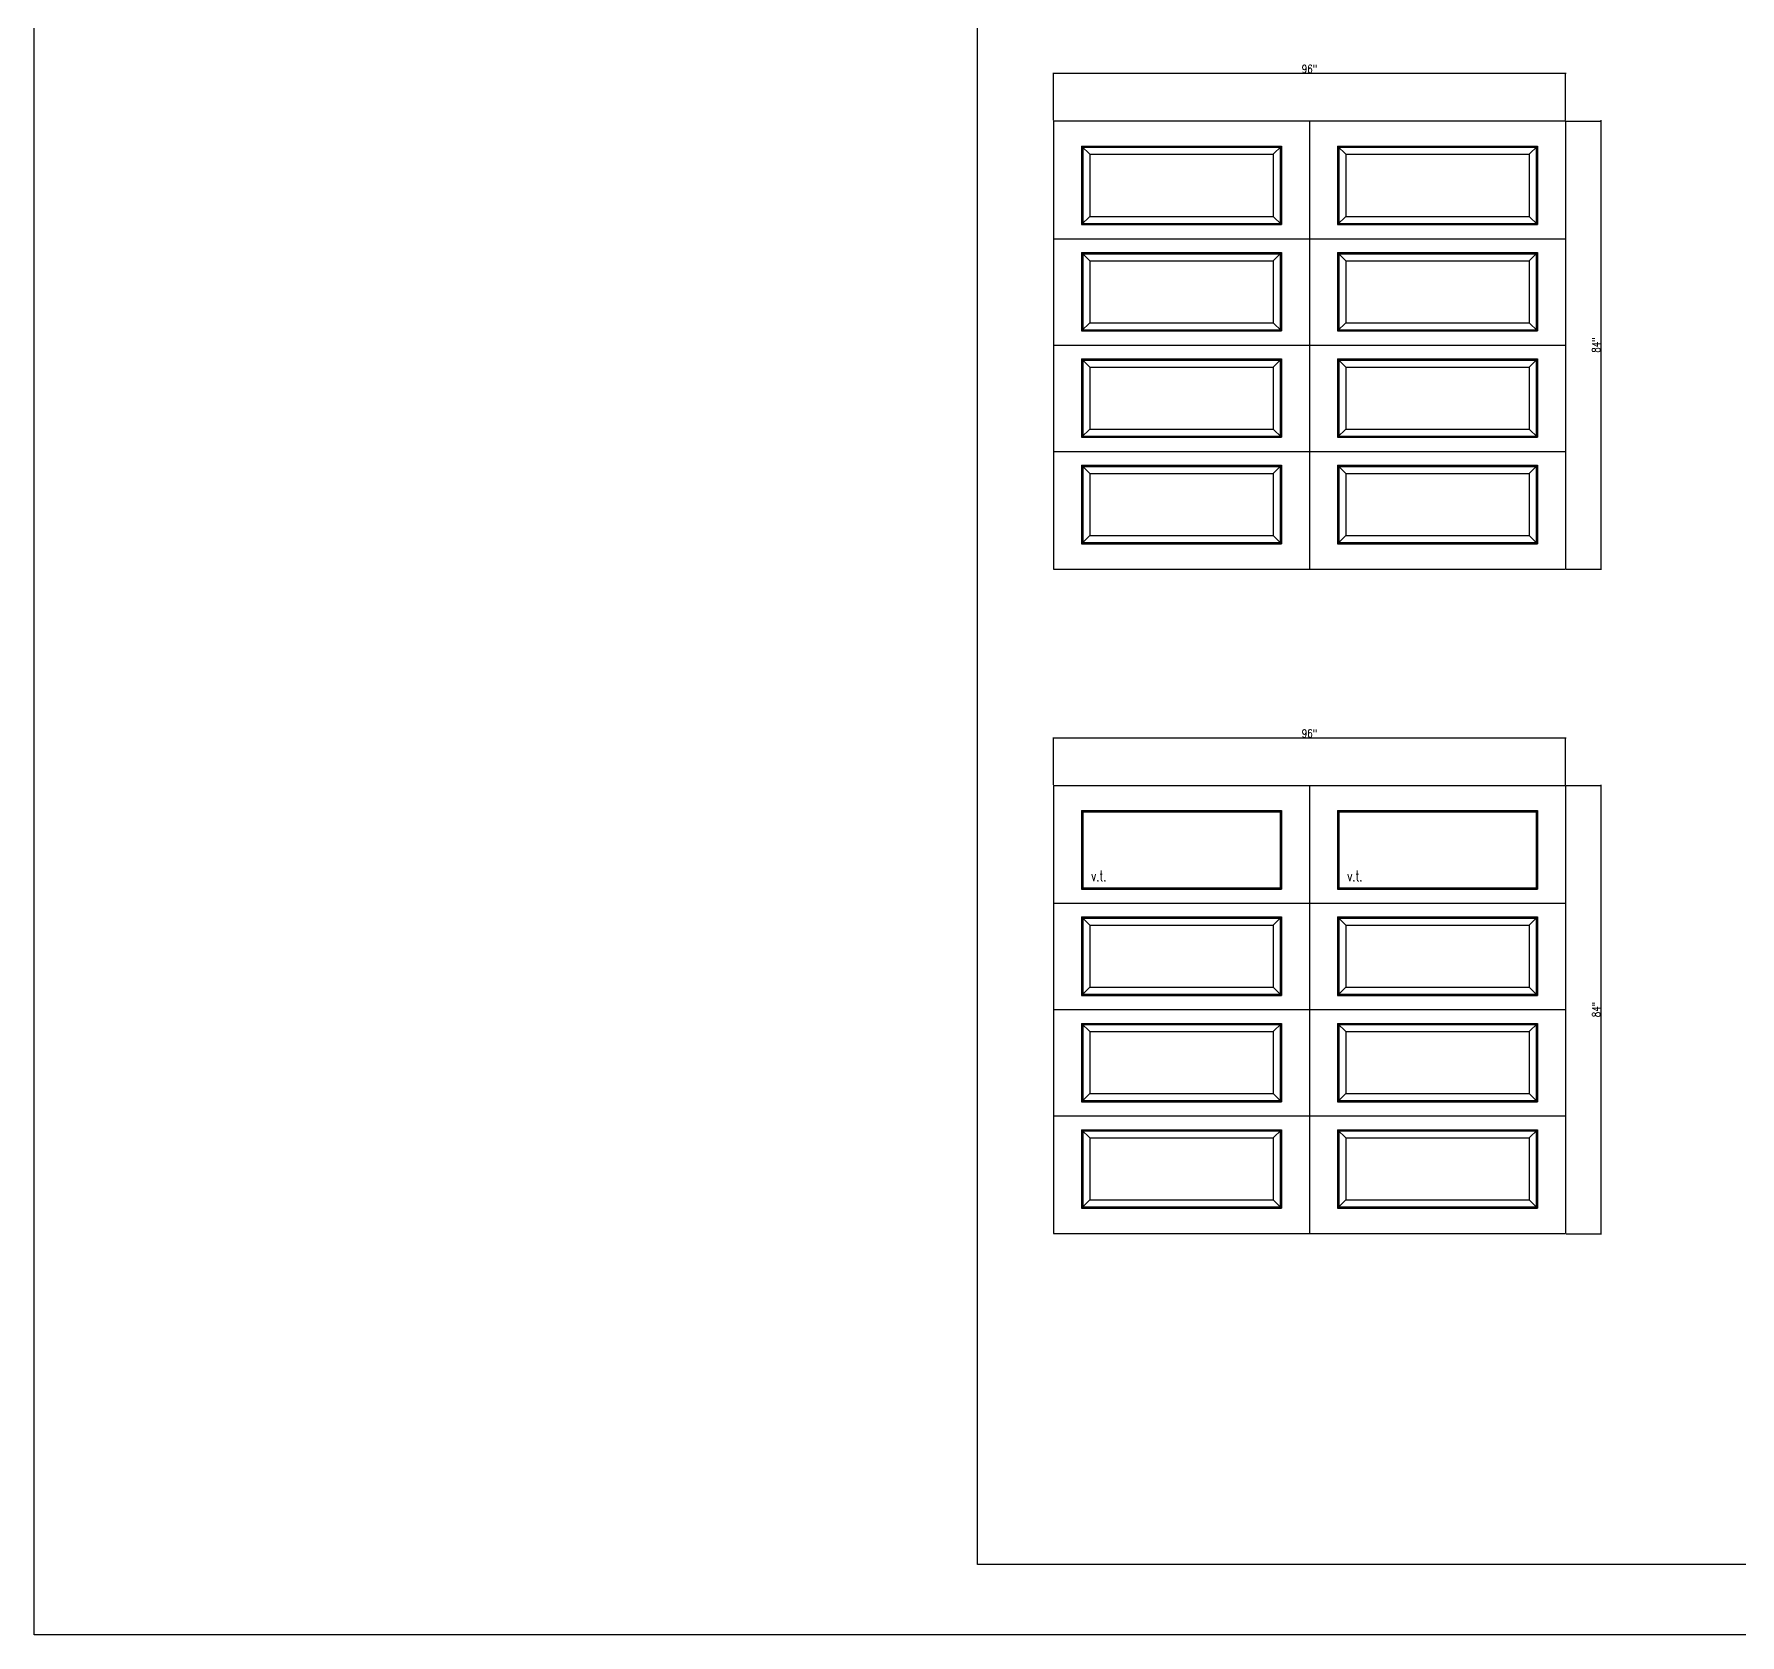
# Model space of a CAD drawing. Header units: inches. Extents: x 1985 to 11287, y 379 to 3234.
# Drawn here: x 8443.3 to 8763.1, y 2152 to 2452.1 of the extents above; entities that cross this region are included whole.
import ezdxf

# ---------------------------------------------------------------- set-up
doc = ezdxf.new("R2010")
doc.units = ezdxf.units.IN
doc.header["$MEASUREMENT"] = 0
doc.layers.get('0').update_dxf_attribs({"linetype": 'CONTINUOUS'})
doc.layers.get('Defpoints').update_dxf_attribs({"linetype": 'CONTINUOUS'})
for name, color, linetype in [('COTE1-1 99', 7, 'CONTINUOUS'), ('elevation 99', 7, 'CONTINUOUS'), ('separation 99', 3, 'CONTINUOUS')]:
    doc.layers.add(name, color=color, linetype=linetype)
doc.styles.get("Standard").update_dxf_attribs({"font": 'txt.shx', "width": 0.8})
doc.dimstyles.new('Elevation', dxfattribs={"dimscale": 2, "dimtxt": 0.75, "dimasz": 0.0625, "dimexe": 0.0625, "dimexo": 0.0625, "dimgap": 0.0625, "dimtad": 1, "dimdec": 5, "dimzin": 0, "dimdsep": 46, "dimlunit": 5, "dimtxsty": 'Standard', "dimblk1": 'OBLIQUE', "dimblk2": 'OBLIQUE', "dimsah": 1, "dimcen": 2, "dimdle": 0.0625, "dimclrd": 1, "dimclre": 1, "dimadec": 1, "dimazin": 0, "dimtfac": 0.375, "dimtdec": 5, "dimtmove": 0, "dimatfit": 3, "dimldrblk": 'OBLIQUE', "dimfxl": 1, "dimfrac": 2, "dimtolj": 1, "dimtzin": 0, "dimarcsym": 0})

# ---------------------------------------------------------------- blocks, each defined once
blk = doc.blocks.new('_OBLIQUE')
at = {"color": 0, "linetype": 'ByBlock'}
blk.add_line((-0.5, -0.5), (0.5, 0.5), dxfattribs=at)
blk = doc.blocks.new('*D96')
at = {"layer": 'COTE1-1 99', "color": 1, "lineweight": -2, "transparency": 16777216}
for p, q in [((8730.51, 2444.68), (8634.26, 2444.68)), ((8634.38, 2435.93), (8634.38, 2444.81)), ((8730.38, 2435.93), (8730.38, 2444.81))]:
    blk.add_line(p, q, dxfattribs=at)
at = {"layer": 'Defpoints', "color": 0, "transparency": 16777216}
for p in [(8634.38, 2444.68), (8634.38, 2435.8), (8730.38, 2435.8)]:
    blk.add_point(p, dxfattribs=at)
at = {"layer": 'COTE1-1 99', "color": 1, "lineweight": -2, "transparency": 16777216, "xscale": 0.125, "yscale": 0.125, "zscale": 0.125, "rotation": 180}
blk.add_blockref('_OBLIQUE', (8634.38, 2444.68), dxfattribs=at)
at = {"layer": 'COTE1-1 99', "color": 1, "lineweight": -2, "transparency": 16777216, "xscale": 0.125, "yscale": 0.125, "zscale": 0.125}
blk.add_blockref('_OBLIQUE', (8730.38, 2444.68), dxfattribs=at)
at = {"layer": 'COTE1-1 99', "color": 0, "transparency": 16777216, "insert": (8682.38, 2445.56), "char_height": 1.5, "attachment_point": 5}
blk.add_mtext('\\A1;96"', dxfattribs=at)
blk = doc.blocks.new('*D103')
at = {"layer": 'COTE1-1 99', "color": 1, "lineweight": -2, "transparency": 16777216}
for p, q in [((8730.51, 2320.12), (8634.26, 2320.12)), ((8634.38, 2311.37), (8634.38, 2320.25)), ((8730.38, 2311.37), (8730.38, 2320.25))]:
    blk.add_line(p, q, dxfattribs=at)
at = {"layer": 'Defpoints', "color": 0, "transparency": 16777216}
for p in [(8634.38, 2320.12), (8634.38, 2311.24), (8730.38, 2311.24)]:
    blk.add_point(p, dxfattribs=at)
at = {"layer": 'COTE1-1 99', "color": 1, "lineweight": -2, "transparency": 16777216, "xscale": 0.125, "yscale": 0.125, "zscale": 0.125, "rotation": 180}
blk.add_blockref('_OBLIQUE', (8634.38, 2320.12), dxfattribs=at)
at = {"layer": 'COTE1-1 99', "color": 1, "lineweight": -2, "transparency": 16777216, "xscale": 0.125, "yscale": 0.125, "zscale": 0.125}
blk.add_blockref('_OBLIQUE', (8730.38, 2320.12), dxfattribs=at)
at = {"layer": 'COTE1-1 99', "color": 0, "transparency": 16777216, "insert": (8682.38, 2321), "char_height": 1.5, "attachment_point": 5}
blk.add_mtext('\\A1;96"', dxfattribs=at)
blk = doc.blocks.new('*D15')
at = {"layer": 'COTE1-1 99', "color": 1, "lineweight": -2, "transparency": 16777216}
for p, q in [((8730.51, 2311.24), (8737.12, 2311.24)), ((8736.99, 2311.37), (8736.99, 2227.12)), ((8730.51, 2227.24), (8737.12, 2227.24))]:
    blk.add_line(p, q, dxfattribs=at)
at = {"layer": 'Defpoints', "color": 0, "transparency": 16777216}
for p in [(8730.38, 2311.24), (8730.38, 2227.24), (8736.99, 2227.24)]:
    blk.add_point(p, dxfattribs=at)
at = {"layer": 'COTE1-1 99', "color": 1, "lineweight": -2, "transparency": 16777216, "xscale": 0.125, "yscale": 0.125, "zscale": 0.125}
for p, rotation in [((8736.99, 2311.24), 90), ((8736.99, 2227.24), 270)]:
    blk.add_blockref('_OBLIQUE', p, dxfattribs=dict(at, rotation=rotation))
at = {"layer": 'COTE1-1 99', "color": 0, "transparency": 16777216, "insert": (8736.12, 2269.24), "char_height": 1.5, "attachment_point": 5, "rotation": 90}
blk.add_mtext('\\A1;84"', dxfattribs=at)
blk = doc.blocks.new('*D16')
at = {"layer": 'COTE1-1 99', "color": 1, "lineweight": -2, "transparency": 16777216}
for p, q in [((8730.51, 2435.8), (8737.12, 2435.8)), ((8736.99, 2435.93), (8736.99, 2351.68)), ((8730.51, 2351.8), (8737.12, 2351.8))]:
    blk.add_line(p, q, dxfattribs=at)
at = {"layer": 'Defpoints', "color": 0, "transparency": 16777216}
for p in [(8730.38, 2435.8), (8730.38, 2351.8), (8736.99, 2351.8)]:
    blk.add_point(p, dxfattribs=at)
at = {"layer": 'COTE1-1 99', "color": 1, "lineweight": -2, "transparency": 16777216, "xscale": 0.125, "yscale": 0.125, "zscale": 0.125}
for p, rotation in [((8736.99, 2435.8), 90), ((8736.99, 2351.8), 270)]:
    blk.add_blockref('_OBLIQUE', p, dxfattribs=dict(at, rotation=rotation))
at = {"layer": 'COTE1-1 99', "color": 0, "transparency": 16777216, "insert": (8736.12, 2393.8), "char_height": 1.5, "attachment_point": 5, "rotation": 90}
blk.add_mtext('\\A1;84"', dxfattribs=at)

msp = doc.modelspace()

# ---------------------------------------------------------------- linework, layer by layer
at = {"layer": 'elevation 99'}
for p, q in [((8634.380575, 2435.80388), (8730.380575, 2435.80388)), ((8634.380575, 2435.80388), (8634.380575, 2351.80388)), ((8639.880575, 2435.80388), (8676.880575, 2435.80388)), ((8682.380575, 2435.80388), (8682.380575, 2351.80388)), ((8687.880575, 2435.80388), (8724.880575, 2435.80388)), ((8730.380575, 2435.80388), (8730.380575, 2351.80388)), ((8639.647575, 2431.09943), (8639.647575, 2416.38338)), ((8639.647575, 2431.09943), (8641.193075, 2429.55393)), ((8639.647575, 2431.09943), (8677.113575, 2431.09943)), ((8639.880575, 2430.86643), (8639.880575, 2416.61638)), ((8639.880575, 2430.86643), (8676.880575, 2430.86643)), ((8677.113575, 2431.09943), (8675.568075, 2429.55393)), ((8676.880575, 2430.86643), (8676.880575, 2416.61638)), ((8677.113575, 2431.09943), (8677.113575, 2416.38338)), ((8687.647575, 2431.09943), (8687.647575, 2416.38338)), ((8687.647575, 2431.09943), (8689.193075, 2429.55393)), ((8687.647575, 2431.09943), (8725.113575, 2431.09943)), ((8687.880575, 2430.86643), (8687.880575, 2416.61638)), ((8687.880575, 2430.86643), (8724.880575, 2430.86643)), ((8725.113575, 2431.09943), (8723.568075, 2429.55393)), ((8724.880575, 2430.86643), (8724.880575, 2416.61638)), ((8725.113575, 2431.09943), (8725.113575, 2416.38338)), ((8641.193075, 2429.55393), (8641.193075, 2417.92888)), ((8641.193075, 2429.55393), (8675.568075, 2429.55393)), ((8675.568075, 2429.55393), (8675.568075, 2417.92888)), ((8689.193075, 2429.55393), (8689.193075, 2417.92888)), ((8689.193075, 2429.55393), (8723.568075, 2429.55393)), ((8723.568075, 2429.55393), (8723.568075, 2417.92888)), ((8639.647575, 2416.38338), (8641.193075, 2417.92888)), ((8641.193075, 2417.92888), (8675.568075, 2417.92888)), ((8677.113575, 2416.38338), (8675.568075, 2417.92888)), ((8687.647575, 2416.38338), (8689.193075, 2417.92888)), ((8689.193075, 2417.92888), (8723.568075, 2417.92888)), ((8725.113575, 2416.38338), (8723.568075, 2417.92888)), ((8639.647575, 2416.38338), (8677.113575, 2416.38338)), ((8639.880575, 2416.61638), (8676.880575, 2416.61638)), ((8687.647575, 2416.38338), (8725.113575, 2416.38338)), ((8687.880575, 2416.61638), (8724.880575, 2416.61638)), ((8634.380575, 2413.74138), (8730.380575, 2413.74138)), ((8639.647575, 2411.16188), (8639.647575, 2396.44583)), ((8639.647575, 2411.16188), (8641.193075, 2409.61638)), ((8639.647575, 2411.16188), (8677.113575, 2411.16188)), ((8639.880575, 2410.92888), (8639.880575, 2396.67883)), ((8639.880575, 2410.92888), (8676.880575, 2410.92888)), ((8677.113575, 2411.16188), (8675.568075, 2409.61638)), ((8676.880575, 2410.92888), (8676.880575, 2396.67883)), ((8677.113575, 2411.16188), (8677.113575, 2396.44583)), ((8687.647575, 2411.16188), (8687.647575, 2396.44583)), ((8687.647575, 2411.16188), (8689.193075, 2409.61638)), ((8687.647575, 2411.16188), (8725.113575, 2411.16188)), ((8687.880575, 2410.92888), (8687.880575, 2396.67883)), ((8687.880575, 2410.92888), (8724.880575, 2410.92888)), ((8725.113575, 2411.16188), (8723.568075, 2409.61638)), ((8724.880575, 2410.92888), (8724.880575, 2396.67883)), ((8725.113575, 2411.16188), (8725.113575, 2396.44583)), ((8641.193075, 2409.61638), (8641.193075, 2397.99133)), ((8641.193075, 2409.61638), (8675.568075, 2409.61638)), ((8675.568075, 2409.61638), (8675.568075, 2397.99133)), ((8689.193075, 2409.61638), (8689.193075, 2397.99133)), ((8689.193075, 2409.61638), (8723.568075, 2409.61638)), ((8723.568075, 2409.61638), (8723.568075, 2397.99133)), ((8639.647575, 2396.44583), (8641.193075, 2397.99133)), ((8641.193075, 2397.99133), (8675.568075, 2397.99133)), ((8677.113575, 2396.44583), (8675.568075, 2397.99133)), ((8687.647575, 2396.44583), (8689.193075, 2397.99133)), ((8689.193075, 2397.99133), (8723.568075, 2397.99133)), ((8725.113575, 2396.44583), (8723.568075, 2397.99133)), ((8639.647575, 2396.44583), (8677.113575, 2396.44583)), ((8639.880575, 2396.67883), (8676.880575, 2396.67883)), ((8687.647575, 2396.44583), (8725.113575, 2396.44583)), ((8687.880575, 2396.67883), (8724.880575, 2396.67883)), ((8634.380575, 2393.80388), (8730.380575, 2393.80388)), ((8639.647575, 2391.22438), (8641.193075, 2389.67888)), ((8639.647575, 2391.22438), (8639.647575, 2376.50833)), ((8639.647575, 2391.22438), (8677.113575, 2391.22438)), ((8639.880575, 2390.99138), (8639.880575, 2376.74133)), ((8639.880575, 2390.99138), (8676.880575, 2390.99138)), ((8641.193075, 2389.67888), (8641.193075, 2378.05383)), ((8641.193075, 2389.67888), (8675.568075, 2389.67888)), ((8677.113575, 2391.22438), (8675.568075, 2389.67888)), ((8675.568075, 2389.67888), (8675.568075, 2378.05383)), ((8676.880575, 2390.99138), (8676.880575, 2376.74133)), ((8677.113575, 2391.22438), (8677.113575, 2376.50833)), ((8687.647575, 2391.22438), (8689.193075, 2389.67888)), ((8687.647575, 2391.22438), (8687.647575, 2376.50833)), ((8687.647575, 2391.22438), (8725.113575, 2391.22438)), ((8687.880575, 2390.99138), (8687.880575, 2376.74133)), ((8687.880575, 2390.99138), (8724.880575, 2390.99138)), ((8689.193075, 2389.67888), (8689.193075, 2378.05383)), ((8689.193075, 2389.67888), (8723.568075, 2389.67888)), ((8725.113575, 2391.22438), (8723.568075, 2389.67888)), ((8723.568075, 2389.67888), (8723.568075, 2378.05383)), ((8724.880575, 2390.99138), (8724.880575, 2376.74133)), ((8725.113575, 2391.22438), (8725.113575, 2376.50833)), ((8639.647575, 2376.50833), (8641.193075, 2378.05383)), ((8639.647575, 2376.50833), (8677.113575, 2376.50833)), ((8639.880575, 2376.74133), (8676.880575, 2376.74133)), ((8641.193075, 2378.05383), (8675.568075, 2378.05383)), ((8677.113575, 2376.50833), (8675.568075, 2378.05383)), ((8687.647575, 2376.50833), (8689.193075, 2378.05383)), ((8687.647575, 2376.50833), (8725.113575, 2376.50833)), ((8687.880575, 2376.74133), (8724.880575, 2376.74133)), ((8689.193075, 2378.05383), (8723.568075, 2378.05383)), ((8725.113575, 2376.50833), (8723.568075, 2378.05383)), ((8634.380575, 2373.86638), (8730.380575, 2373.86638)), ((8639.647575, 2371.28693), (8639.647575, 2356.57088)), ((8639.647575, 2371.28693), (8641.193075, 2369.74143)), ((8639.647575, 2371.28693), (8677.113575, 2371.28693)), ((8639.880575, 2371.05393), (8639.880575, 2356.80388)), ((8639.880575, 2371.05393), (8676.880575, 2371.05393)), ((8641.193075, 2369.74143), (8641.193075, 2358.11638)), ((8641.193075, 2369.74143), (8675.568075, 2369.74143)), ((8677.113575, 2371.28693), (8675.568075, 2369.74143)), ((8675.568075, 2369.74143), (8675.568075, 2358.11638)), ((8676.880575, 2371.05393), (8676.880575, 2356.80388)), ((8677.113575, 2371.28693), (8677.113575, 2356.57088)), ((8687.647575, 2371.28693), (8687.647575, 2356.57088)), ((8687.647575, 2371.28693), (8689.193075, 2369.74143)), ((8687.647575, 2371.28693), (8725.113575, 2371.28693)), ((8687.880575, 2371.05393), (8687.880575, 2356.80388)), ((8687.880575, 2371.05393), (8724.880575, 2371.05393)), ((8689.193075, 2369.74143), (8689.193075, 2358.11638)), ((8689.193075, 2369.74143), (8723.568075, 2369.74143)), ((8725.113575, 2371.28693), (8723.568075, 2369.74143)), ((8723.568075, 2369.74143), (8723.568075, 2358.11638)), ((8724.880575, 2371.05393), (8724.880575, 2356.80388)), ((8725.113575, 2371.28693), (8725.113575, 2356.57088)), ((8639.647575, 2356.57088), (8641.193075, 2358.11638)), ((8639.647575, 2356.57088), (8677.113575, 2356.57088)), ((8639.880575, 2356.80388), (8676.880575, 2356.80388)), ((8641.193075, 2358.11638), (8675.568075, 2358.11638)), ((8677.113575, 2356.57088), (8675.568075, 2358.11638)), ((8687.647575, 2356.57088), (8689.193075, 2358.11638)), ((8687.647575, 2356.57088), (8725.113575, 2356.57088)), ((8687.880575, 2356.80388), (8724.880575, 2356.80388)), ((8689.193075, 2358.11638), (8723.568075, 2358.11638)), ((8725.113575, 2356.57088), (8723.568075, 2358.11638)), ((8634.380575, 2351.80388), (8730.380575, 2351.80388)), ((8634.380575, 2311.241359), (8730.380575, 2311.241359)), ((8634.380575, 2311.241359), (8634.380575, 2227.241359)), ((8639.880575, 2311.241359), (8676.880575, 2311.241359)), ((8682.380575, 2311.241359), (8682.380575, 2227.241359)), ((8687.880575, 2311.241359), (8724.880575, 2311.241359)), ((8730.380575, 2311.241359), (8730.380575, 2227.241359)), ((8639.647575, 2306.536909), (8639.647575, 2291.820859)), ((8639.647575, 2306.536909), (8677.113575, 2306.536909)), ((8639.647575, 2306.536909), (8639.880575, 2306.303909)), ((8639.880575, 2306.303909), (8639.880575, 2292.053859)), ((8639.880575, 2306.303909), (8676.880575, 2306.303909)), ((8676.880575, 2306.303909), (8677.113575, 2306.536909)), ((8676.880575, 2306.303909), (8676.880575, 2292.053859)), ((8677.113575, 2306.536909), (8677.113575, 2291.820859)), ((8687.647575, 2306.536909), (8687.647575, 2291.820859)), ((8687.647575, 2306.536909), (8725.113575, 2306.536909)), ((8687.880575, 2306.303909), (8687.647575, 2306.536909)), ((8687.880575, 2306.303909), (8687.880575, 2292.053859)), ((8687.880575, 2306.303909), (8724.880575, 2306.303909)), ((8724.880575, 2306.303909), (8725.113575, 2306.536909)), ((8724.880575, 2306.303909), (8724.880575, 2292.053859)), ((8725.113575, 2306.536909), (8725.113575, 2291.820859)), ((8634.380575, 2289.178859), (8730.380575, 2289.178859)), ((8639.647575, 2291.820859), (8639.880575, 2292.053859)), ((8639.647575, 2291.820859), (8677.113575, 2291.820859)), ((8639.880575, 2292.053859), (8676.880575, 2292.053859)), ((8677.113575, 2291.820859), (8676.880575, 2292.053859)), ((8687.647575, 2291.820859), (8687.880575, 2292.053859)), ((8687.647575, 2291.820859), (8725.113575, 2291.820859)), ((8687.880575, 2292.053859), (8724.880575, 2292.053859)), ((8725.113575, 2291.820859), (8724.880575, 2292.053859)), ((8639.647575, 2286.599359), (8639.647575, 2271.883309)), ((8639.647575, 2286.599359), (8641.193075, 2285.053859)), ((8639.647575, 2286.599359), (8677.113575, 2286.599359)), ((8639.880575, 2286.366359), (8639.880575, 2272.116309)), ((8639.880575, 2286.366359), (8676.880575, 2286.366359)), ((8677.113575, 2286.599359), (8675.568075, 2285.053859)), ((8676.880575, 2286.366359), (8676.880575, 2272.116309)), ((8677.113575, 2286.599359), (8677.113575, 2271.883309)), ((8687.647575, 2286.599359), (8687.647575, 2271.883309)), ((8687.647575, 2286.599359), (8689.193075, 2285.053859)), ((8687.647575, 2286.599359), (8725.113575, 2286.599359)), ((8687.880575, 2286.366359), (8687.880575, 2272.116309)), ((8687.880575, 2286.366359), (8724.880575, 2286.366359)), ((8725.113575, 2286.599359), (8723.568075, 2285.053859)), ((8724.880575, 2286.366359), (8724.880575, 2272.116309)), ((8725.113575, 2286.599359), (8725.113575, 2271.883309)), ((8641.193075, 2285.053859), (8641.193075, 2273.428809)), ((8641.193075, 2285.053859), (8675.568075, 2285.053859)), ((8675.568075, 2285.053859), (8675.568075, 2273.428809)), ((8689.193075, 2285.053859), (8689.193075, 2273.428809)), ((8689.193075, 2285.053859), (8723.568075, 2285.053859)), ((8723.568075, 2285.053859), (8723.568075, 2273.428809)), ((8639.647575, 2271.883309), (8641.193075, 2273.428809)), ((8641.193075, 2273.428809), (8675.568075, 2273.428809)), ((8677.113575, 2271.883309), (8675.568075, 2273.428809)), ((8687.647575, 2271.883309), (8689.193075, 2273.428809)), ((8689.193075, 2273.428809), (8723.568075, 2273.428809)), ((8725.113575, 2271.883309), (8723.568075, 2273.428809)), ((8639.647575, 2271.883309), (8677.113575, 2271.883309)), ((8639.880575, 2272.116309), (8676.880575, 2272.116309)), ((8687.647575, 2271.883309), (8725.113575, 2271.883309)), ((8687.880575, 2272.116309), (8724.880575, 2272.116309)), ((8634.380575, 2269.241359), (8730.380575, 2269.241359)), ((8639.647575, 2266.661859), (8641.193075, 2265.116359)), ((8639.647575, 2266.661859), (8639.647575, 2251.945809)), ((8639.647575, 2266.661859), (8677.113575, 2266.661859)), ((8639.880575, 2266.428859), (8639.880575, 2252.178809)), ((8639.880575, 2266.428859), (8676.880575, 2266.428859)), ((8641.193075, 2265.116359), (8641.193075, 2253.491309)), ((8641.193075, 2265.116359), (8675.568075, 2265.116359)), ((8677.113575, 2266.661859), (8675.568075, 2265.116359)), ((8675.568075, 2265.116359), (8675.568075, 2253.491309)), ((8676.880575, 2266.428859), (8676.880575, 2252.178809)), ((8677.113575, 2266.661859), (8677.113575, 2251.945809)), ((8687.647575, 2266.661859), (8689.193075, 2265.116359)), ((8687.647575, 2266.661859), (8687.647575, 2251.945809)), ((8687.647575, 2266.661859), (8725.113575, 2266.661859)), ((8687.880575, 2266.428859), (8687.880575, 2252.178809)), ((8687.880575, 2266.428859), (8724.880575, 2266.428859)), ((8689.193075, 2265.116359), (8689.193075, 2253.491309)), ((8689.193075, 2265.116359), (8723.568075, 2265.116359)), ((8725.113575, 2266.661859), (8723.568075, 2265.116359)), ((8723.568075, 2265.116359), (8723.568075, 2253.491309)), ((8724.880575, 2266.428859), (8724.880575, 2252.178809)), ((8725.113575, 2266.661859), (8725.113575, 2251.945809)), ((8639.647575, 2251.945809), (8641.193075, 2253.491309)), ((8639.647575, 2251.945809), (8677.113575, 2251.945809)), ((8639.880575, 2252.178809), (8676.880575, 2252.178809)), ((8641.193075, 2253.491309), (8675.568075, 2253.491309)), ((8677.113575, 2251.945809), (8675.568075, 2253.491309)), ((8687.647575, 2251.945809), (8689.193075, 2253.491309)), ((8687.647575, 2251.945809), (8725.113575, 2251.945809)), ((8687.880575, 2252.178809), (8724.880575, 2252.178809)), ((8689.193075, 2253.491309), (8723.568075, 2253.491309)), ((8725.113575, 2251.945809), (8723.568075, 2253.491309)), ((8634.380575, 2249.303859), (8730.380575, 2249.303859)), ((8639.647575, 2246.724409), (8639.647575, 2232.008359)), ((8639.647575, 2246.724409), (8641.193075, 2245.178909)), ((8639.647575, 2246.724409), (8677.113575, 2246.724409)), ((8639.880575, 2246.491409), (8639.880575, 2232.241359)), ((8639.880575, 2246.491409), (8676.880575, 2246.491409)), ((8641.193075, 2245.178909), (8641.193075, 2233.553859)), ((8641.193075, 2245.178909), (8675.568075, 2245.178909)), ((8677.113575, 2246.724409), (8675.568075, 2245.178909)), ((8675.568075, 2245.178909), (8675.568075, 2233.553859)), ((8676.880575, 2246.491409), (8676.880575, 2232.241359)), ((8677.113575, 2246.724409), (8677.113575, 2232.008359)), ((8687.647575, 2246.724409), (8687.647575, 2232.008359)), ((8687.647575, 2246.724409), (8689.193075, 2245.178909)), ((8687.647575, 2246.724409), (8725.113575, 2246.724409)), ((8687.880575, 2246.491409), (8687.880575, 2232.241359)), ((8687.880575, 2246.491409), (8724.880575, 2246.491409)), ((8689.193075, 2245.178909), (8689.193075, 2233.553859)), ((8689.193075, 2245.178909), (8723.568075, 2245.178909)), ((8725.113575, 2246.724409), (8723.568075, 2245.178909)), ((8723.568075, 2245.178909), (8723.568075, 2233.553859)), ((8724.880575, 2246.491409), (8724.880575, 2232.241359)), ((8725.113575, 2246.724409), (8725.113575, 2232.008359)), ((8639.647575, 2232.008359), (8641.193075, 2233.553859)), ((8639.647575, 2232.008359), (8677.113575, 2232.008359)), ((8639.880575, 2232.241359), (8676.880575, 2232.241359)), ((8641.193075, 2233.553859), (8675.568075, 2233.553859)), ((8677.113575, 2232.008359), (8675.568075, 2233.553859)), ((8687.647575, 2232.008359), (8689.193075, 2233.553859)), ((8687.647575, 2232.008359), (8725.113575, 2232.008359)), ((8687.880575, 2232.241359), (8724.880575, 2232.241359)), ((8689.193075, 2233.553859), (8723.568075, 2233.553859)), ((8725.113575, 2232.008359), (8723.568075, 2233.553859)), ((8634.380575, 2227.241359), (8730.380575, 2227.241359))]:
    msp.add_line(p, q, dxfattribs=at)
at = {"layer": 'separation 99'}
for points in [[(8443.348814, 3222.122455), (9954.635727, 3222.122455), (9954.635727, 2152.035106), (8443.348814, 2152.035106)], [(8620.166193, 3211.169101), (9943.175612, 3211.169101), (9943.175612, 2165.20704), (8620.166193, 2165.20704)]]:
    msp.add_lwpolyline(points, close=True, dxfattribs=at)

# ---------------------------------------------------------------- texts
at = {"layer": 'elevation 99', "width": 0.7}
for p in [(8641.46051, 2293.299122), (8689.46051, 2293.299122)]:
    msp.add_text('v.t.', height=2, dxfattribs=at).set_placement(p)

# ---------------------------------------------------------------- dimensions: what is measured, and where the dimension line sits
at = {"layer": 'COTE1-1 99'}
for base, p1, p2, picture, middle in [((8634.380575, 2444.683823), (8730.380575, 2435.80388), (8634.380575, 2435.80388), '*D96', (8682.380575, 2445.558823)), ((8634.380575, 2320.121303), (8730.380575, 2311.241359), (8634.380575, 2311.241359), '*D103', (8682.380575, 2320.996303))]:
    dim = msp.add_linear_dim(base=base, p1=p1, p2=p2, dimstyle='Elevation', override={"dimpost": '"'}, dxfattribs=at)
    dim.commit()
    dim.dimension.update_dxf_attribs({"geometry": picture, "text_midpoint": middle})
for base, p1, p2, picture, middle in [((8736.992301, 2351.80388), (8730.380575, 2435.80388), (8730.380575, 2351.80388), '*D16', (8736.117301, 2393.80388)), ((8736.992301, 2227.241359), (8730.380575, 2311.241359), (8730.380575, 2227.241359), '*D15', (8736.117301, 2269.241359))]:
    dim = msp.add_linear_dim(base=base, p1=p1, p2=p2, angle=90, dimstyle='Elevation', override={"dimpost": '"'}, dxfattribs=at)
    dim.commit()
    dim.dimension.update_dxf_attribs({"geometry": picture, "text_midpoint": middle})

doc.saveas('drawing.dxf')
